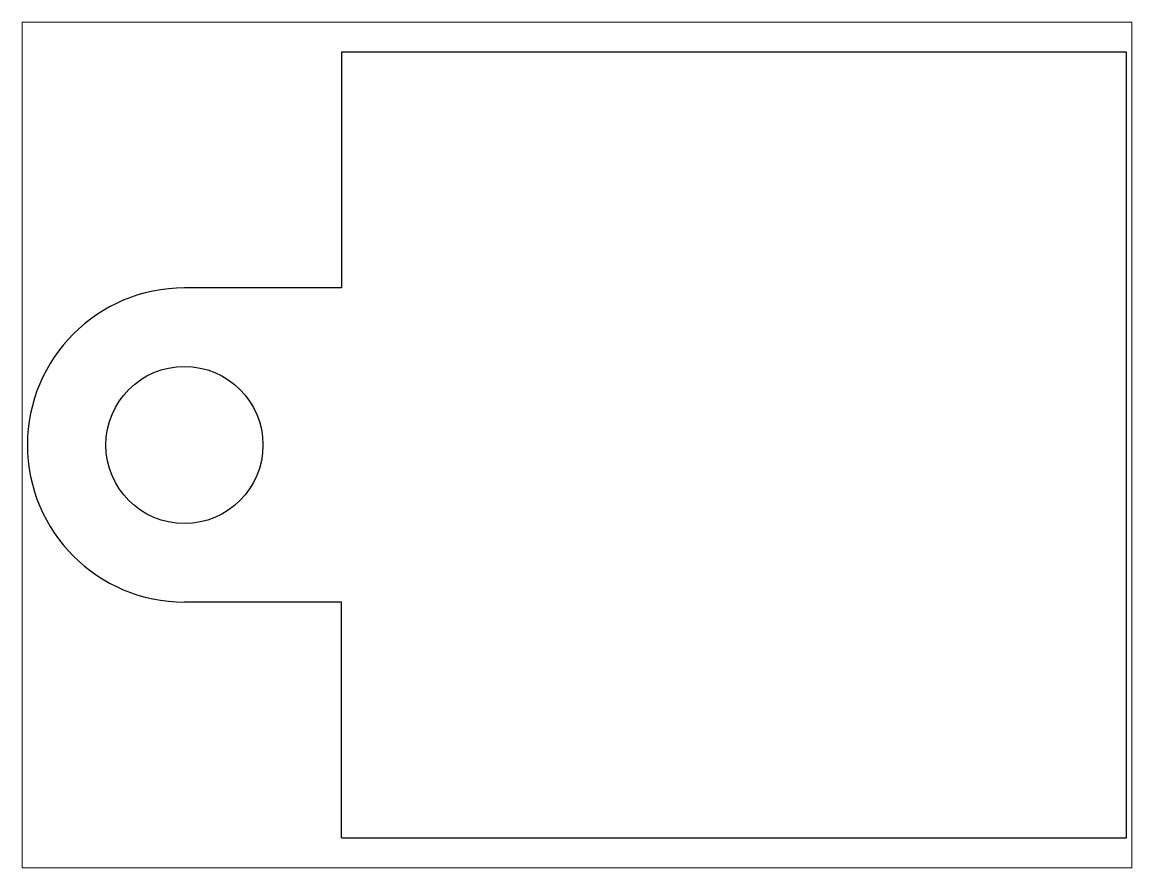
# Paper-space layout 'Layout1' of a CAD drawing. Header units: inches. Extents: x 1.05 to 9.45, y 0.8 to 7.2.
# The model-space entities are those that its viewports show. They can reach past a viewport. Long polylines and large blocks are cut down to what shows.
import ezdxf

# ---------------------------------------------------------------- set-up
doc = ezdxf.new("R2010")
doc.units = ezdxf.units.IN
doc.header["$MEASUREMENT"] = 0

msp = doc.modelspace()

# ---------------------------------------------------------------- linework, layer by layer
for p, q in [((65.727, 63.961), (15.727, 63.961)), ((15.727, 63.961), (15.727, 48.961)), ((65.727, 13.961), (65.727, 63.961)), ((15.727, 48.961), (5.727, 48.961)), ((15.727, 28.961), (5.727, 28.961)), ((15.727, 13.961), (15.727, 28.961)), ((15.727, 13.961), (65.727, 13.961))]:
    msp.add_line(p, q)
msp.add_circle((5.727, 38.961), 5)
msp.add_arc((5.727, 38.961), 10, 90, 270)

psp = doc.layouts.get("Layout1")

# ---------------------------------------------------------------- viewports
at = {"layer": '0'}
psp.add_viewport(center=(5.25, 4), size=(8.4, 6.4), view_center_point=(30.7267, 38.961), view_height=53.83727, dxfattribs=at)

doc.saveas('drawing.dxf')
